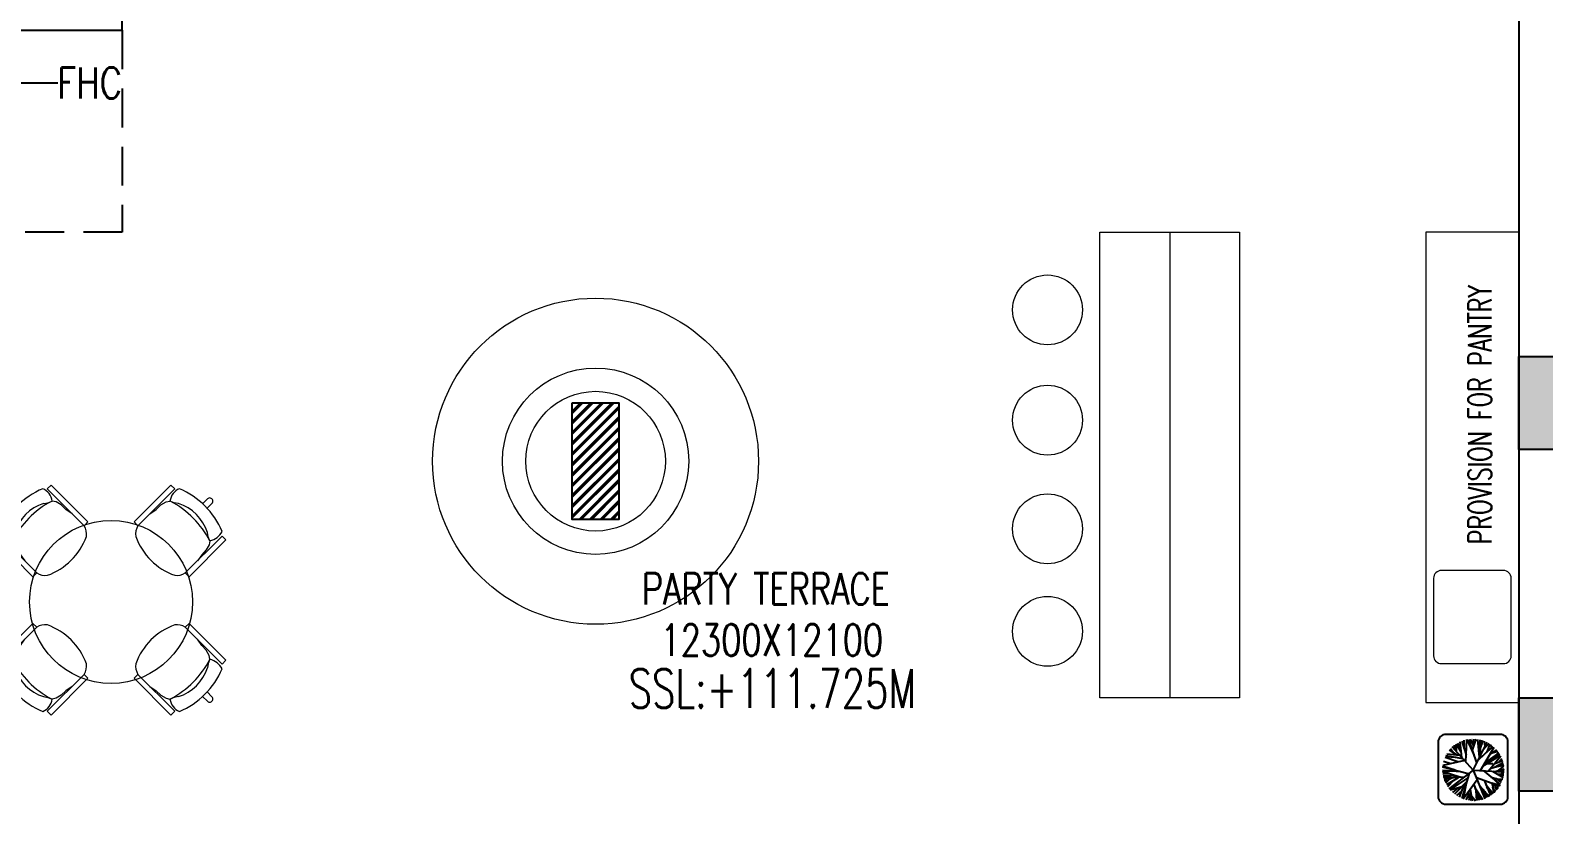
# Model space of a CAD drawing. Extents: x -32840 to 422982, y 280745 to 888746.
# Drawn here: x 93685 to 103438, y 762010 to 767062 of the extents above; entities that cross this region are included whole.
import ezdxf
from ezdxf import colors
from ezdxf.entities.mleader import LeaderData, LeaderLine
from ezdxf.enums import TextEntityAlignment as Align
from ezdxf.math import Vec2, Vec3

# ---------------------------------------------------------------- set-up
doc = ezdxf.new("R2010")
doc.units = 0
doc.header["$LTSCALE"] = 1000
doc.linetypes.add('CONTINOUS', pattern=[0])
doc.linetypes.add('HIDDEN', pattern=[0.375, 0.25, -0.125])
for name, color, linetype in [('3', 3, 'Continuous'), ('A-Chejja', 5, 'HIDDEN'), ('A-LVL', 31, 'HIDDEN'), ('A-RD', 6, 'Continuous'), ('A-TXT', 6, 'Continuous'), ('A-WALL', 7, 'CONTINOUS'), ('I-False Ceiling', 7, 'Continuous'), ('N-LANDSCAPE', 94, 'Continuous'), ('Ra-Hatch', 251, 'Continuous'), ('S-RCWALL', 10, 'Continuous'), ('S-RCWALL HATCH', 165, 'Continuous')]:
    doc.layers.add(name, color=color, linetype=linetype)
doc.layers.add('N-FURN', color=1, linetype='Continuous', lineweight=20)
doc.styles.add('ROMANS', font='romans.shx', dxfattribs={"width": 0.8})

# ---------------------------------------------------------------- blocks, each defined once
blk = doc.blocks.new('RD')
at = {"style": 'ROMANS', "width": 0.75}
for tag, p in [('RT', (10.24, 14.08)), ('SZ', (10.24, 2.74))]:
    blk.add_attdef(tag, text='', height=9, dxfattribs=at).set_placement(p, align=Align.CENTER)
blk = doc.blocks.new('A$C24053CDC')
at = {"layer": '3'}
for points in [[(202, 438), (189, 487)], [(243, 363), (198, 488)], [(224, 460), (207, 489)], [(226, 412), (222, 492)], [(266, 447), (230, 493)], [(272, 404), (255, 493)], [(287, 426), (267, 492)], [(278, 456), (283, 489)], [(282, 442), (306, 487)], [(169, 252), (31, 363)], [(81, 321), (36, 371), (100, 353), (78, 427)], [(222, 309), (37, 375)], [(67, 381), (45, 386)], [(89, 357), (52, 398)], [(76, 371), (61, 408)], [(89, 403), (67, 415)], [(93, 381), (84, 431)], [(149, 361), (89, 436)], [(141, 381), (100, 443)], [(161, 330), (109, 451)], [(133, 443), (116, 455)], [(198, 371), (121, 459)], [(154, 419), (133, 466)], [(169, 403), (145, 471)], [(169, 446), (146, 471)], [(247, 248), (156, 479)], [(234, 390), (173, 483)], [(215, 327), (327, 480)], [(247, 248), (442, 398)], [(280, 272), (339, 475)], [(291, 310), (435, 407)], [(300, 342), (329, 479)], [(300, 342), (398, 442)], [(320, 362), (360, 466)], [(339, 414), (381, 452)], [(339, 381), (432, 410)], [(339, 318), (435, 404)], [(367, 390), (414, 427)], [(367, 310), (462, 366)], [(405, 333), (452, 382)], [(247, 248), (0, 262)], [(65, 258), (0, 238)], [(28, 248), (0, 252)], [(52, 281), (3, 276)], [(48, 258), (3, 269)], [(45, 252), (3, 216)], [(43, 286), (4, 290)], [(93, 257), (8, 309)], [(41, 321), (11, 318)], [(104, 305), (15, 329)], [(69, 314), (23, 347)], [(125, 255), (27, 136)], [(189, 252), (81, 65)], [(247, 248), (137, 25)], [(249, 247), (248, 247), (245, 247), (248, 247), (249, 247)], [(247, 248), (417, 62)], [(287, 278), (493, 224)], [(327, 306), (483, 316)], [(344, 309), (493, 262)], [(347, 262), (494, 252)], [(385, 296), (489, 294)], [(389, 258), (493, 258)], [(393, 249), (493, 216)], [(409, 288), (493, 258)], [(418, 313), (474, 342)], [(424, 296), (487, 305)], [(437, 278), (490, 281)], [(441, 325), (469, 354)], [(455, 333), (479, 329)], [(459, 316), (482, 321)], [(105, 233), (4, 203)], [(57, 220), (4, 208)], [(78, 225), (8, 188)], [(76, 197), (11, 173)], [(45, 187), (19, 155)], [(117, 164), (31, 131)], [(169, 215), (32, 131)], [(64, 144), (36, 119)], [(156, 194), (41, 111)], [(81, 140), (45, 107)], [(118, 126), (60, 86)], [(178, 140), (88, 61)], [(137, 196), (92, 196)], [(210, 172), (92, 57)], [(189, 130), (193, 6)], [(197, 146), (211, 4)], [(219, 191), (282, 4)], [(239, 127), (295, 5)], [(306, 184), (299, 5)], [(302, 127), (335, 17)], [(315, 173), (490, 211)], [(328, 159), (466, 135)], [(339, 147), (352, 24)], [(352, 132), (459, 122)], [(370, 184), (473, 147)], [(377, 130), (437, 90)], [(385, 147), (470, 142)], [(435, 197), (485, 179)], [(95, 111), (51, 98)], [(122, 66), (98, 50)], [(137, 102), (112, 41)], [(165, 83), (121, 34)], [(152, 57), (158, 18)], [(191, 81), (169, 13)], [(178, 41), (182, 9)], [(252, 90), (224, 1)], [(243, 58), (268, 1)], [(250, 38), (243, 0)], [(319, 75), (319, 10)], [(343, 105), (380, 38)], [(347, 71), (374, 37)], [(381, 102), (381, 41)], [(381, 74), (393, 47)], [(394, 85), (400, 53)], [(405, 111), (428, 79)]]:
    blk.add_lwpolyline(points, dxfattribs=at)
blk = doc.blocks.new('WWWWW')
at = {"layer": 'N-FURN', "lineweight": 5}
for p, q in [((370912.1, -176778.2), (370942.7, -176810)), ((370972.3, -176780.5), (370940.6, -176749.8)), ((371127.6, -176780.1), (371155.7, -176774.9)), ((371155.7, -176774.9), (371182.4, -176763.4)), ((371207.8, -176768.9), (371182.4, -176763.4)), ((371240.3, -176788.8), (371207.8, -176768.9)), ((371271.5, -176816.8), (371240.3, -176788.8)), ((371852.9, -176816.8), (371884.1, -176788.8)), ((371884.1, -176788.8), (371916.6, -176768.9)), ((371916.6, -176768.9), (371942, -176763.4)), ((371968.6, -176774.9), (371942, -176763.4)), ((371996.8, -176780.1), (371968.6, -176774.9)), ((372152.1, -176780.5), (372183.8, -176749.8)), ((372212.3, -176778.2), (372181.7, -176810)), ((371311.2, -176845.2), (371271.5, -176816.8)), ((371813.2, -176845.2), (371852.9, -176816.8)), ((370924.7, -177020), (370936.3, -176993.5)), ((370936.3, -176993.5), (370941.6, -176965.4)), ((372188.1, -176993.5), (372182.7, -176965.4)), ((372199.6, -177020), (372188.1, -176993.5)), ((370924.7, -177020), (370930.1, -177045.4)), ((370930.1, -177045.4), (370949.9, -177078)), ((370949.9, -177078), (370977.7, -177109.3)), ((372174.4, -177078), (372146.6, -177109.3)), ((372194.2, -177045.4), (372174.4, -177078)), ((372199.6, -177020), (372194.2, -177045.4)), ((370977.7, -177109.3), (371006, -177149.2)), ((372146.6, -177109.3), (372118.3, -177149.2)), ((370977.7, -177693.4), (371006, -177653.6)), ((372146.6, -177693.4), (372118.3, -177653.6)), ((370924.7, -177782.7), (370930.1, -177757.3)), ((370924.7, -177782.7), (370936.3, -177809.3)), ((370930.1, -177757.3), (370949.9, -177724.7)), ((370949.9, -177724.7), (370977.7, -177693.4)), ((372174.4, -177724.7), (372146.6, -177693.4)), ((372194.2, -177757.3), (372174.4, -177724.7)), ((372199.6, -177782.7), (372188.1, -177809.3)), ((372199.6, -177782.7), (372194.2, -177757.3)), ((370936.3, -177809.3), (370941.6, -177837.4)), ((372188.1, -177809.3), (372182.7, -177837.4)), ((371311.2, -177957.5), (371271.5, -177985.9)), ((371813.2, -177957.5), (371852.9, -177985.9)), ((370912.1, -178024.6), (370942.7, -177992.7)), ((370972.3, -178022.2), (370940.6, -178053)), ((371127.6, -178022.6), (371155.7, -178027.9)), ((371155.7, -178027.9), (371182.4, -178039.3)), ((371207.8, -178033.8), (371182.4, -178039.3)), ((371240.3, -178013.9), (371207.8, -178033.8)), ((371271.5, -177985.9), (371240.3, -178013.9)), ((371852.9, -177985.9), (371884.1, -178013.9)), ((371884.1, -178013.9), (371916.6, -178033.8)), ((371916.6, -178033.8), (371942, -178039.3)), ((371968.6, -178027.9), (371942, -178039.3)), ((371996.8, -178022.6), (371968.6, -178027.9)), ((372152.1, -178022.2), (372183.8, -178053)), ((372212.3, -178024.6), (372181.7, -177992.7))]:
    blk.add_line(p, q, dxfattribs=at)
for points in [[(371176.3, -176661.1), (371151.6, -176685.7), (371388.7, -176923), (371413.4, -176898.3)], [(371948.1, -176661.1), (371972.8, -176685.7), (371735.7, -176923), (371711, -176898.3)], [(370846.8, -176989.2), (370822.1, -177013.8), (371059.2, -177251), (371083.9, -177226.4)], [(372277.6, -176989.2), (372302.2, -177013.8), (372065.1, -177251), (372040.5, -177226.4)], [(370846.8, -177813.6), (370822.1, -177788.9), (371059.2, -177551.7), (371083.9, -177576.4)], [(372277.6, -177813.6), (372302.2, -177788.9), (372065.1, -177551.7), (372040.5, -177576.4)], [(371176.3, -178141.7), (371151.6, -178117), (371388.7, -177879.8), (371413.4, -177904.4)], [(371948.1, -178141.7), (371972.8, -178117), (371735.7, -177879.8), (371711, -177904.4)]]:
    blk.add_lwpolyline(points, close=True, dxfattribs=at)
blk.add_circle((371562.2, -177413.3), 524.9, dxfattribs=at)
for centre, radius, start, end in [((371329, -177168.3), 526.9, 113.15335, 156.61985), ((371080.6, -176778), 102.8, 8.15673, 66.33251), ((372043.8, -176778), 102.8, 113.66749, 171.84327), ((371795.3, -177168.3), 526.9, 23.38015, 66.84665), ((370926.2, -176763.9), 20.1, 44.56381, 225.2094), ((371468, -177306.9), 614.4, 118.18575, 152.16797), ((371208.8, -177047.6), 279.6, 106.88416, 162.88905), ((371656.4, -177306.9), 614.4, 27.83203, 61.81425), ((371915.6, -177047.6), 279.6, 17.11095, 73.11584), ((372198.1, -176763.9), 20.1, 314.7906, 135.43619), ((370959.4, -176892.6), 132.1, 210.28549, 254.77168), ((371011.2, -176849.2), 417.1, 289.73567, 340.03753), ((371297, -176978.2), 107, 352.84158, 31.08275), ((371827.4, -176978.2), 107, 148.91725, 187.15842), ((372113.2, -176849.2), 417.1, 199.96247, 250.26433), ((372165, -176892.6), 132.1, 285.22832, 329.71451), ((371138.7, -177142.3), 100.3, 236.88973, 277.61464), ((371985.7, -177142.3), 100.3, 262.38536, 303.11027), ((371138.7, -177660.4), 100.3, 82.38536, 123.11027), ((371011.2, -177953.6), 417.1, 19.96247, 70.26433), ((372113.2, -177953.6), 417.1, 109.73567, 160.03753), ((371985.7, -177660.4), 100.3, 56.88973, 97.61464), ((370959.4, -177910.1), 132.1, 105.22832, 149.71451), ((371468, -177495.9), 614.4, 207.83203, 241.81425), ((371656.4, -177495.9), 614.4, 298.18575, 332.16797), ((372165, -177910.1), 132.1, 30.28549, 74.77168), ((371329, -177634.4), 526.9, 203.38015, 246.84665), ((371208.8, -177755.1), 279.6, 197.11095, 253.11584), ((371297, -177824.5), 107, 328.91725, 7.15842), ((371827.4, -177824.5), 107, 172.84158, 211.08275), ((371915.6, -177755.1), 279.6, 286.88416, 342.88905), ((371795.3, -177634.4), 526.9, 293.15335, 336.61985), ((370926.2, -178038.8), 20.1, 134.7906, 315.43619), ((371080.6, -178024.7), 102.8, 293.66749, 351.84327), ((372043.8, -178024.7), 102.8, 188.15673, 246.33251), ((372198.1, -178038.8), 20.1, 224.56381, 45.2094)]:
    blk.add_arc(centre, radius, start, end, dxfattribs=at)
blk = doc.blocks.new('A$C6a0ca272')
at = {"layer": 'S-RCWALL HATCH'}
for points in [[(24700.2, 6100), (25000.2, 6100), (25000.2, 6700), (24700.2, 6700)], [(24700.2, 4500), (25000.2, 4500), (25000.2, 3900), (24700.2, 3900)]]:
    blk.add_hatch(color=253, dxfattribs=at).paths.add_polyline_path(points)
h = blk.add_hatch(dxfattribs=at)
h.set_pattern_fill('ANSI31', color=253, scale=15, style=0)
h.set_pattern_definition([(45, (-273834.784, -388831.225), (-33.6759605, 33.6759605), [])])
h.paths.add_polyline_path([(18600.2, 6400), (18900.2, 6400), (18900.2, 5650), (18600.2, 5650)])
at = {"layer": 'S-RCWALL'}
for points in [[(24700.2, 6700), (25000.2, 6700), (25000.2, 6100), (24700.2, 6100)], [(18600.2, 6400), (18900.2, 6400), (18900.2, 5650), (18600.2, 5650)], [(24700.2, 4500), (25000.2, 4500), (25000.2, 3900), (24700.2, 3900)]]:
    blk.add_lwpolyline(points, close=True, dxfattribs=at)

msp = doc.modelspace()

# ---------------------------------------------------------------- hatches: boundary and pattern name
at = {"layer": 'I-False Ceiling'}
h = msp.add_hatch(dxfattribs=at)
h.set_pattern_fill('ANSI31', color=8, scale=15)
h.set_pattern_definition([(45, (-119272.33, 408456.41), (-33.6759605, 33.6759605), [])])
h.paths.add_polyline_path([(97477.9, 763911.7), (97177.9, 763911.7), (97177.9, 764661.7), (97477.9, 764661.7)])

# ---------------------------------------------------------------- linework, layer by layer
at = {"layer": 'A-Chejja', "elevation": 0}
msp.add_lwpolyline([(94277.9, 767061.7), (94277.9, 765761.7), (90677.9, 765761.7), (90677.9, 767061.7)], dxfattribs=at)
at = {"layer": 'A-WALL'}
for p, q in [((103277.9, 770561.7, 0), (103277.9, 762161.7, 0)), ((94277.9, 767061.7, 0), (94277.9, 768161.7, 0)), ((87577.9, 767061.7, 0), (94277.9, 767061.7, 0)), ((103277.9, 762161.7, 0), (103277.9, 761061.7, 0))]:
    msp.add_line(p, q, dxfattribs=at)
at = {"layer": 'N-FURN', "lineweight": 5}
for p, q in [((101027.9, 765761.7, 0), (101027.9, 762761.7, 0)), ((103277.9, 765761.7, 0), (102677.9, 765761.7, 0)), ((102677.9, 765761.7, 0), (102677.9, 762732.9, 0)), ((102677.9, 762732.9, 0), (103277.9, 762732.9, 0))]:
    msp.add_line(p, q, dxfattribs=at)
at = {"layer": 'N-FURN', "lineweight": 5, "elevation": 0}
msp.add_lwpolyline([(100577.9, 765761.7), (101477.9, 765761.7), (101477.9, 762761.7), (100577.9, 762761.7)], close=True, dxfattribs=at)
msp.add_lwpolyline([(103177.9, 763582.9), (102777.9, 763582.9, 0.414214), (102727.9, 763532.9), (102727.9, 763032.9, 0.414214), (102777.9, 762982.9), (103177.9, 762982.9, 0.414214), (103227.9, 763032.9), (103227.9, 763532.9, 0.414214)], format="xyb", close=True, dxfattribs=at)
at = {"layer": 'N-FURN', "lineweight": 5}
for centre, radius in [((100240.2, 765261, 0), 225), ((97327.9, 764286.7, 0), 1050), ((97327.9, 764286.7, 0), 600), ((97327.9, 764286.7, 0), 450), ((100240.2, 764551, 0), 225), ((100240.2, 763851, 0), 225), ((100240.2, 763191, 0), 225)]:
    msp.add_circle(centre, radius, dxfattribs=at)
at = {"layer": 'N-LANDSCAPE', "ltscale": 10, "elevation": 0}
msp.add_lwpolyline([(102807, 762077.3), (103157, 762077.3, 0.414214), (103207, 762127.3), (103207, 762477.3, 0.414214), (103157, 762527.3), (102807, 762527.3, 0.414214), (102757, 762477.3), (102757, 762127.3, 0.414214)], format="xyb", close=True, dxfattribs=at)

# ---------------------------------------------------------------- block references
at = {"layer": 'A-RD'}
ref = msp.add_blockref('RD', (98122.9, 762954.5, 0), dxfattribs=dict(at, xscale=29.00000000000007, yscale=29.00000000000007, zscale=29.00000000000007, rotation=359.9999973745001))
ref.add_attrib('RT', 'PARTY TERRACE ', dxfattribs={"height": 203, "rotation": 360, "style": 'ROMANS', "width": 0.75}).set_placement((98478, 763362.7, 0), align=Align.CENTER)
ref.add_attrib('SZ', '12300X12100', dxfattribs={"height": 203, "rotation": 360, "style": 'ROMANS', "width": 0.75}).set_placement((98463.5, 763034, 0), align=Align.CENTER)
at = {"layer": 'N-LANDSCAPE', "ltscale": 10, "xscale": 0.8064, "yscale": 0.8064, "zscale": 0.8064, "rotation": 180}
msp.add_blockref('A$C24053CDC', (103182.9, 762497.8, 0), dxfattribs=at)
at = {"layer": 'Ra-Hatch', "lineweight": 5}
msp.add_blockref('WWWWW', (-277356.6, 940793.4, 0), dxfattribs=at)
at = {"layer": 'S-RCWALL'}
msp.add_blockref('A$C6a0ca272', (78577.7, 758261.7, 0), dxfattribs=at)

# ---------------------------------------------------------------- texts
at = {"layer": 'A-LVL', "style": 'ROMANS', "width": 0.7}
msp.add_text('SSL:+111.725M', height=250, dxfattribs=at).set_placement((97542.1, 762697.6))
at = {"layer": 'N-FURN', "lineweight": 5, "style": 'ROMANS', "width": 0.7}
msp.add_text('PROVISION FOR PANTRY', height=150, rotation=90, dxfattribs=at).set_placement((103101.3, 763751.7))

# ---------------------------------------------------------------- leaders
at = {"layer": 'A-TXT'}
ml = msp.add_multileader_mtext('Standard', dxfattribs=at)
ml.set_content('FHC', color=256, style='ROMANS')
ml.set_leader_properties()
ml.build(insert=Vec2(0, 0))
ml.multileader.update_dxf_attribs({"dogleg_length": 50, "arrow_head_size": 150})
ctx = ml.context
ctx.base_point, ctx.char_height, ctx.arrow_head_size, ctx.plane_origin = Vec3(93863.3, 766723.1, 0), 200, 150, Vec3(87607.4, 767017.5, 0)
ctx.text_align_type = 2
notes = []
notes.append((ctx, [(1, (1, 1, 0), (93406.3, 766723.1, 0), (1, 0), 457, [(0, [(92967, 764786.7, 0)], 0, [])])]))
ctx.mtext.insert, ctx.mtext.rotation, ctx.mtext.alignment, ctx.mtext.flow_direction = Vec3(94276.7, 766823.1, 0), 6.283185, 3, 5
for ctx, leaders in notes:
    for number, flags, end, landing, length, lines in leaders:
        leader = LeaderData()
        leader.index, (leader.has_last_leader_line, leader.has_dogleg_vector, leader.attachment_direction) = number, flags
        leader.last_leader_point, leader.dogleg_vector, leader.dogleg_length = Vec3(end), Vec3(landing), length
        for number, points, colour, breaks in lines:
            line = LeaderLine()
            line.index, line.vertices, line.color, line.breaks = number, Vec3.list(points), colors.encode_raw_color(colour), breaks
            leader.lines.append(line)
        ctx.leaders.append(leader)

doc.saveas('drawing.dxf')
